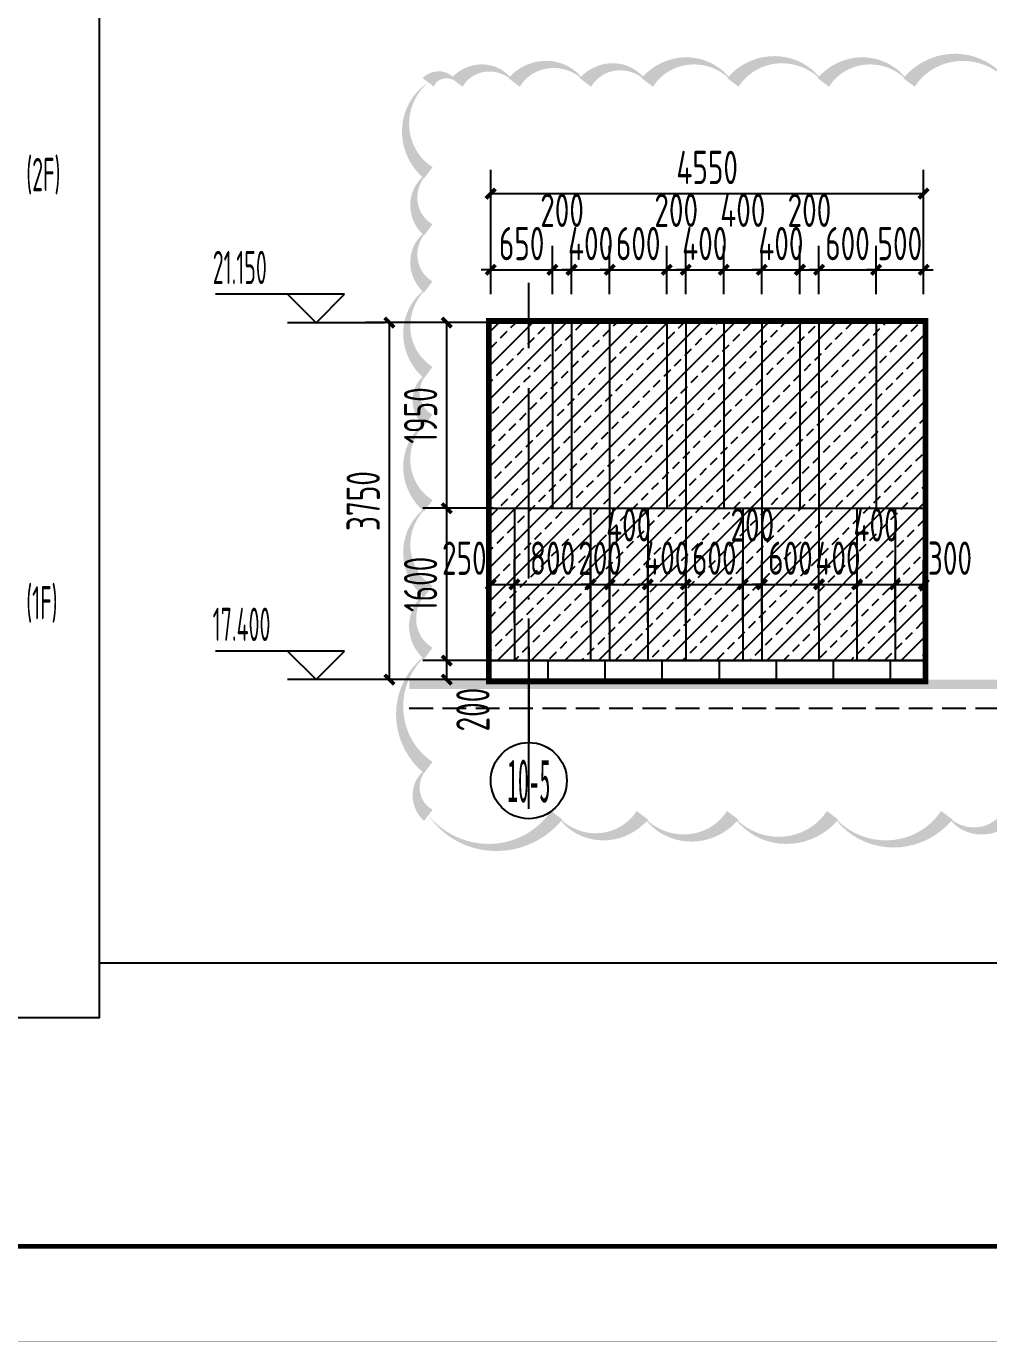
# Model space of a CAD drawing. Extents: x -863035 to 270371, y -8918 to 240488.
# Drawn here: x -256410 to -246295, y 112772 to 126594 of the extents above; entities that cross this region are included whole.
import ezdxf
from ezdxf.enums import TextEntityAlignment as Align

# ---------------------------------------------------------------- set-up
doc = ezdxf.new("R2010")
doc.units = 0
doc.header["$LTSCALE"] = 1000
doc.header["$MEASUREMENT"] = 0
for name, pattern in [('109-34 轴网$0$L1$0$$AUDIT_BAD_LTYPE1', [0]), ('DASH', [0.35, 0.25, -0.1]), ('DOTE', [2.42, 2, -0.2, 0.02, -0.2])]:
    doc.linetypes.add(name, pattern=pattern)
for name, color, linetype in [('01-标注_尺寸', 124, 'Continuous'), ('01-标注_标高', 200, 'Continuous'), ('01-标注_轴线坐标', 132, 'Continuous'), ('02-TEXT_标注', 130, 'Continuous'), ('02-TEXT_轴号', 7, 'Continuous'), ('05-填充_156', 156, 'Continuous'), ('A-C_窗', 140, 'Continuous'), ('A_AXIS-轴线', 36, 'Continuous'), ('AXIS_TEXT', 7, 'Continuous'), ('E-墙面分格', 146, 'Continuous'), ('E-立面轮廓', 241, 'Continuous')]:
    doc.layers.add(name, color=color, linetype=linetype)
doc.layers.add('04-不打印_辅助线', color=165, linetype='Continuous', plot=False)
doc.layers.add('DIM_MODI', color=6, linetype='Continuous', plot=False)
doc.styles.add('_TCH_AXIS', font='STXIHEI.TTF')
doc.styles.add('_TCH_DIM', font='ROS1', dxfattribs={"width": 0.75, "bigfont": 'JD'})
doc.styles.add('_TCH_DIM_T3', font='ROS1', dxfattribs={"width": 0.75, "bigfont": 'JD'})
doc.styles.add('COMPLEX', font='COMPLEX')
doc.dimstyles.new('_TCH_ARCH&&100', dxfattribs={"dimtxt": 350, "dimasz": 100, "dimexe": 250, "dimexo": 300, "dimgap": 100, "dimtad": 1, "dimdec": 0, "dimzin": 0, "dimdsep": 46, "dimtxsty": '_TCH_DIM_T3', "dimblk": 'ARCHTICK', "dimcen": 0.09, "dimclrt": 7, "dimazin": 2, "dimtfac": 1, "dimtdec": 0, "dimtix": 1, "dimtmove": 2, "dimatfit": 3, "dimfxl": 0, "dimtolj": 1, "dimtzin": 0, "dimarcsym": 0})

# ---------------------------------------------------------------- blocks, each defined once
blk = doc.blocks.new('htgrsjuhytj')
at = {"layer": '02-TEXT_标注', "style": '_TCH_DIM', "width": 0.5625}
for s, p in [('(2F)', (56005.2, -18813.3)), ('(1F)', (56005.2, -23313.3))]:
    blk.add_text(s, height=350, dxfattribs=at).set_placement(p)
blk = doc.blocks.new('图框-A1+1-4')
for points, const_width in [([(0, 0), (1051, 0), (1051, 594), (0, 594)], 0.05), ([(976, 584), (25, 584), (25, 10), (976, 10)], 0.5)]:
    blk.add_lwpolyline(points, close=True, dxfattribs=dict(const_width=const_width))
blk = doc.blocks.new('_ArchTick')
at = {"color": 0, "linetype": 'ByBlock', "const_width": 0.4}
blk.add_lwpolyline([(-0.5, -0.5), (0.5, 0.5)], dxfattribs=at)
blk = doc.blocks.new('*D336')
at = {"layer": '01-标注_尺寸', "color": 0, "lineweight": -2, "transparency": 16777216}
for p, q in [((-252100, 123480), (-252844, 123480)), ((-252594, 119730), (-252594, 123480)), ((-252100, 119730), (-252844, 119730))]:
    blk.add_line(p, q, dxfattribs=at)
at = {"layer": 'Defpoints', "color": 0, "transparency": 16777216}
for p in [(-252594, 123480), (-251800, 123480), (-251800, 119730)]:
    blk.add_point(p, dxfattribs=at)
at = {"layer": '01-标注_尺寸', "color": 0, "lineweight": -2, "transparency": 16777216, "xscale": 100, "yscale": 100, "zscale": 100}
for p, rotation in [((-252594, 123480), 90), ((-252594, 119730), 270)]:
    blk.add_blockref('_ArchTick', p, dxfattribs=dict(at, rotation=rotation))
at = {"layer": '01-标注_尺寸', "color": 7, "transparency": 16777216, "insert": (-252869, 121605), "char_height": 350, "attachment_point": 5, "rotation": 90, "style": '_TCH_DIM_T3'}
blk.add_mtext('\\A1;3750', dxfattribs=at)
blk = doc.blocks.new('*D337')
at = {"layer": '01-标注_尺寸', "color": 0, "lineweight": -2, "transparency": 16777216}
for p, q in [((-251498, 119930), (-252241, 119930)), ((-251991, 119730), (-251991, 119930)), ((-251498, 119730), (-252241, 119730))]:
    blk.add_line(p, q, dxfattribs=at)
at = {"layer": 'Defpoints', "color": 0, "transparency": 16777216}
for p in [(-251991, 119930), (-251198, 119930), (-251198, 119730)]:
    blk.add_point(p, dxfattribs=at)
at = {"layer": '01-标注_尺寸', "color": 0, "lineweight": -2, "transparency": 16777216, "xscale": 100, "yscale": 100, "zscale": 100}
for p, rotation in [((-251991, 119930), 90), ((-251991, 119730), 270)]:
    blk.add_blockref('_ArchTick', p, dxfattribs=dict(at, rotation=rotation))
at = {"layer": '01-标注_尺寸', "color": 7, "transparency": 16777216, "insert": (-251716, 119414), "char_height": 350, "attachment_point": 5, "rotation": 90, "style": '_TCH_DIM_T3'}
blk.add_mtext('\\A1;200', dxfattribs=at)
blk = doc.blocks.new('*D338')
at = {"layer": '01-标注_尺寸', "color": 0, "lineweight": -2, "transparency": 16777216}
for p, q in [((-251498, 121530), (-252241, 121530)), ((-251991, 119930), (-251991, 121530)), ((-251498, 119930), (-252241, 119930))]:
    blk.add_line(p, q, dxfattribs=at)
at = {"layer": 'Defpoints', "color": 0, "transparency": 16777216}
for p in [(-251991, 121530), (-251198, 121530), (-251198, 119930)]:
    blk.add_point(p, dxfattribs=at)
at = {"layer": '01-标注_尺寸', "color": 0, "lineweight": -2, "transparency": 16777216, "xscale": 100, "yscale": 100, "zscale": 100}
for p, rotation in [((-251991, 121530), 90), ((-251991, 119930), 270)]:
    blk.add_blockref('_ArchTick', p, dxfattribs=dict(at, rotation=rotation))
at = {"layer": '01-标注_尺寸', "color": 7, "transparency": 16777216, "insert": (-252266, 120730), "char_height": 350, "attachment_point": 5, "rotation": 90, "style": '_TCH_DIM_T3'}
blk.add_mtext('\\A1;1600', dxfattribs=at)
blk = doc.blocks.new('*D339')
at = {"layer": '01-标注_尺寸', "color": 0, "lineweight": -2, "transparency": 16777216}
for p, q in [((-251498, 123480), (-252241, 123480)), ((-251991, 121530), (-251991, 123480)), ((-251498, 121530), (-252241, 121530))]:
    blk.add_line(p, q, dxfattribs=at)
at = {"layer": 'Defpoints', "color": 0, "transparency": 16777216}
for p in [(-251991, 123480), (-251198, 123480), (-251198, 121530)]:
    blk.add_point(p, dxfattribs=at)
at = {"layer": '01-标注_尺寸', "color": 0, "lineweight": -2, "transparency": 16777216, "xscale": 100, "yscale": 100, "zscale": 100}
for p, rotation in [((-251991, 123480), 90), ((-251991, 121530), 270)]:
    blk.add_blockref('_ArchTick', p, dxfattribs=dict(at, rotation=rotation))
at = {"layer": '01-标注_尺寸', "color": 7, "transparency": 16777216, "insert": (-252266, 122505), "char_height": 350, "attachment_point": 5, "rotation": 90, "style": '_TCH_DIM_T3'}
blk.add_mtext('\\A1;1950', dxfattribs=at)
blk = doc.blocks.new('*D433')
at = {"layer": '01-标注_尺寸', "color": 0, "lineweight": -2, "transparency": 16777216}
for p, q in [((-251529, 120330), (-251529, 120980)), ((-251279, 120330), (-251279, 120980)), ((-251529, 120730), (-251279, 120730))]:
    blk.add_line(p, q, dxfattribs=at)
at = {"layer": 'Defpoints', "color": 0, "transparency": 16777216}
for p in [(-251279, 120730), (-251529, 120030), (-251279, 120030)]:
    blk.add_point(p, dxfattribs=at)
at = {"layer": '01-标注_尺寸', "color": 0, "lineweight": -2, "transparency": 16777216, "xscale": 100, "yscale": 100, "zscale": 100, "rotation": 180}
blk.add_blockref('_ArchTick', (-251529, 120730), dxfattribs=at)
at = {"layer": '01-标注_尺寸', "color": 0, "lineweight": -2, "transparency": 16777216, "xscale": 100, "yscale": 100, "zscale": 100}
blk.add_blockref('_ArchTick', (-251279, 120730), dxfattribs=at)
at = {"layer": '01-标注_尺寸', "color": 7, "transparency": 16777216, "insert": (-251806, 121005), "char_height": 350, "attachment_point": 5, "style": '_TCH_DIM_T3'}
blk.add_mtext('\\A1;250', dxfattribs=at)
blk = doc.blocks.new('*D434')
at = {"layer": '01-标注_尺寸', "color": 0, "lineweight": -2, "transparency": 16777216}
for p, q in [((-251279, 120330), (-251279, 120980)), ((-250479, 120330), (-250479, 120980)), ((-251279, 120730), (-250479, 120730))]:
    blk.add_line(p, q, dxfattribs=at)
at = {"layer": 'Defpoints', "color": 0, "transparency": 16777216}
for p in [(-250479, 120730), (-251279, 120030), (-250479, 120030)]:
    blk.add_point(p, dxfattribs=at)
at = {"layer": '01-标注_尺寸', "color": 0, "lineweight": -2, "transparency": 16777216, "xscale": 100, "yscale": 100, "zscale": 100, "rotation": 180}
blk.add_blockref('_ArchTick', (-251279, 120730), dxfattribs=at)
at = {"layer": '01-标注_尺寸', "color": 0, "lineweight": -2, "transparency": 16777216, "xscale": 100, "yscale": 100, "zscale": 100}
blk.add_blockref('_ArchTick', (-250479, 120730), dxfattribs=at)
at = {"layer": '01-标注_尺寸', "color": 7, "transparency": 16777216, "insert": (-250879, 121005), "char_height": 350, "attachment_point": 5, "style": '_TCH_DIM_T3'}
blk.add_mtext('\\A1;800', dxfattribs=at)
blk = doc.blocks.new('*D435')
at = {"layer": '01-标注_尺寸', "color": 0, "lineweight": -2, "transparency": 16777216}
for p, q in [((-250479, 120330), (-250479, 120980)), ((-250279, 120330), (-250279, 120980)), ((-250479, 120730), (-250579, 120730)), ((-250479, 120730), (-250279, 120730)), ((-250279, 120730), (-250179, 120730))]:
    blk.add_line(p, q, dxfattribs=at)
at = {"layer": 'Defpoints', "color": 0, "transparency": 16777216}
for p in [(-250279, 120730), (-250479, 120030), (-250279, 120030)]:
    blk.add_point(p, dxfattribs=at)
at = {"layer": '01-标注_尺寸', "color": 0, "lineweight": -2, "transparency": 16777216, "xscale": 100, "yscale": 100, "zscale": 100}
blk.add_blockref('_ArchTick', (-250479, 120730), dxfattribs=at)
at = {"layer": '01-标注_尺寸', "color": 0, "lineweight": -2, "transparency": 16777216, "xscale": 100, "yscale": 100, "zscale": 100, "rotation": 180}
blk.add_blockref('_ArchTick', (-250279, 120730), dxfattribs=at)
at = {"layer": '01-标注_尺寸', "color": 7, "transparency": 16777216, "insert": (-250379, 121005), "char_height": 350, "attachment_point": 5, "style": '_TCH_DIM_T3'}
blk.add_mtext('\\A1;200', dxfattribs=at)
blk = doc.blocks.new('*D436')
at = {"layer": '01-标注_尺寸', "color": 0, "lineweight": -2, "transparency": 16777216}
for p, q in [((-250279, 120330), (-250279, 120980)), ((-249879, 120330), (-249879, 120980)), ((-250279, 120730), (-249879, 120730))]:
    blk.add_line(p, q, dxfattribs=at)
at = {"layer": 'Defpoints', "color": 0, "transparency": 16777216}
for p in [(-249879, 120730), (-250279, 120030), (-249879, 120030)]:
    blk.add_point(p, dxfattribs=at)
at = {"layer": '01-标注_尺寸', "color": 0, "lineweight": -2, "transparency": 16777216, "xscale": 100, "yscale": 100, "zscale": 100, "rotation": 180}
blk.add_blockref('_ArchTick', (-250279, 120730), dxfattribs=at)
at = {"layer": '01-标注_尺寸', "color": 0, "lineweight": -2, "transparency": 16777216, "xscale": 100, "yscale": 100, "zscale": 100}
blk.add_blockref('_ArchTick', (-249879, 120730), dxfattribs=at)
at = {"layer": '01-标注_尺寸', "color": 7, "transparency": 16777216, "insert": (-250079, 121355), "char_height": 350, "attachment_point": 5, "style": '_TCH_DIM_T3'}
blk.add_mtext('\\A1;400', dxfattribs=at)
blk = doc.blocks.new('*D437')
at = {"layer": '01-标注_尺寸', "color": 0, "lineweight": -2, "transparency": 16777216}
for p, q in [((-249879, 120330), (-249879, 120980)), ((-249479, 120330), (-249479, 120980)), ((-249879, 120730), (-249979, 120730)), ((-249879, 120730), (-249479, 120730)), ((-249479, 120730), (-249379, 120730))]:
    blk.add_line(p, q, dxfattribs=at)
at = {"layer": 'Defpoints', "color": 0, "transparency": 16777216}
for p in [(-249479, 120730), (-249879, 120030), (-249479, 120030)]:
    blk.add_point(p, dxfattribs=at)
at = {"layer": '01-标注_尺寸', "color": 0, "lineweight": -2, "transparency": 16777216, "xscale": 100, "yscale": 100, "zscale": 100}
blk.add_blockref('_ArchTick', (-249879, 120730), dxfattribs=at)
at = {"layer": '01-标注_尺寸', "color": 0, "lineweight": -2, "transparency": 16777216, "xscale": 100, "yscale": 100, "zscale": 100, "rotation": 180}
blk.add_blockref('_ArchTick', (-249479, 120730), dxfattribs=at)
at = {"layer": '01-标注_尺寸', "color": 7, "transparency": 16777216, "insert": (-249679, 121005), "char_height": 350, "attachment_point": 5, "style": '_TCH_DIM_T3'}
blk.add_mtext('\\A1;400', dxfattribs=at)
blk = doc.blocks.new('*D438')
at = {"layer": '01-标注_尺寸', "color": 0, "lineweight": -2, "transparency": 16777216}
for p, q in [((-249479, 120330), (-249479, 120980)), ((-248879, 120330), (-248879, 120980)), ((-249479, 120730), (-249579, 120730)), ((-249479, 120730), (-248879, 120730)), ((-248879, 120730), (-248779, 120730))]:
    blk.add_line(p, q, dxfattribs=at)
at = {"layer": 'Defpoints', "color": 0, "transparency": 16777216}
for p in [(-248879, 120730), (-249479, 120030), (-248879, 120030)]:
    blk.add_point(p, dxfattribs=at)
at = {"layer": '01-标注_尺寸', "color": 0, "lineweight": -2, "transparency": 16777216, "xscale": 100, "yscale": 100, "zscale": 100}
blk.add_blockref('_ArchTick', (-249479, 120730), dxfattribs=at)
at = {"layer": '01-标注_尺寸', "color": 0, "lineweight": -2, "transparency": 16777216, "xscale": 100, "yscale": 100, "zscale": 100, "rotation": 180}
blk.add_blockref('_ArchTick', (-248879, 120730), dxfattribs=at)
at = {"layer": '01-标注_尺寸', "color": 7, "transparency": 16777216, "insert": (-249179, 121005), "char_height": 350, "attachment_point": 5, "style": '_TCH_DIM_T3'}
blk.add_mtext('\\A1;600', dxfattribs=at)
blk = doc.blocks.new('*D439')
at = {"layer": '01-标注_尺寸', "color": 0, "lineweight": -2, "transparency": 16777216}
for p, q in [((-248879, 120330), (-248879, 120980)), ((-248679, 120330), (-248679, 120980)), ((-248879, 120730), (-248679, 120730))]:
    blk.add_line(p, q, dxfattribs=at)
at = {"layer": 'Defpoints', "color": 0, "transparency": 16777216}
for p in [(-248679, 120730), (-248879, 120030), (-248679, 120030)]:
    blk.add_point(p, dxfattribs=at)
at = {"layer": '01-标注_尺寸', "color": 0, "lineweight": -2, "transparency": 16777216, "xscale": 100, "yscale": 100, "zscale": 100, "rotation": 180}
blk.add_blockref('_ArchTick', (-248879, 120730), dxfattribs=at)
at = {"layer": '01-标注_尺寸', "color": 0, "lineweight": -2, "transparency": 16777216, "xscale": 100, "yscale": 100, "zscale": 100}
blk.add_blockref('_ArchTick', (-248679, 120730), dxfattribs=at)
at = {"layer": '01-标注_尺寸', "color": 7, "transparency": 16777216, "insert": (-248779, 121355), "char_height": 350, "attachment_point": 5, "style": '_TCH_DIM_T3'}
blk.add_mtext('\\A1;200', dxfattribs=at)
blk = doc.blocks.new('*D440')
at = {"layer": '01-标注_尺寸', "color": 0, "lineweight": -2, "transparency": 16777216}
for p, q in [((-248679, 120330), (-248679, 120980)), ((-248079, 120330), (-248079, 120980)), ((-248679, 120730), (-248779, 120730)), ((-248679, 120730), (-248079, 120730)), ((-248079, 120730), (-247979, 120730))]:
    blk.add_line(p, q, dxfattribs=at)
at = {"layer": 'Defpoints', "color": 0, "transparency": 16777216}
for p in [(-248079, 120730), (-248679, 120030), (-248079, 120030)]:
    blk.add_point(p, dxfattribs=at)
at = {"layer": '01-标注_尺寸', "color": 0, "lineweight": -2, "transparency": 16777216, "xscale": 100, "yscale": 100, "zscale": 100}
blk.add_blockref('_ArchTick', (-248679, 120730), dxfattribs=at)
at = {"layer": '01-标注_尺寸', "color": 0, "lineweight": -2, "transparency": 16777216, "xscale": 100, "yscale": 100, "zscale": 100, "rotation": 180}
blk.add_blockref('_ArchTick', (-248079, 120730), dxfattribs=at)
at = {"layer": '01-标注_尺寸', "color": 7, "transparency": 16777216, "insert": (-248379, 121005), "char_height": 350, "attachment_point": 5, "style": '_TCH_DIM_T3'}
blk.add_mtext('\\A1;600', dxfattribs=at)
blk = doc.blocks.new('*D441')
at = {"layer": '01-标注_尺寸', "color": 0, "lineweight": -2, "transparency": 16777216}
for p, q in [((-248079, 120330), (-248079, 120980)), ((-247679, 120330), (-247679, 120980)), ((-248079, 120730), (-248179, 120730)), ((-248079, 120730), (-247679, 120730)), ((-247679, 120730), (-247579, 120730))]:
    blk.add_line(p, q, dxfattribs=at)
at = {"layer": 'Defpoints', "color": 0, "transparency": 16777216}
for p in [(-247679, 120730), (-248079, 120030), (-247679, 120030)]:
    blk.add_point(p, dxfattribs=at)
at = {"layer": '01-标注_尺寸', "color": 0, "lineweight": -2, "transparency": 16777216, "xscale": 100, "yscale": 100, "zscale": 100}
blk.add_blockref('_ArchTick', (-248079, 120730), dxfattribs=at)
at = {"layer": '01-标注_尺寸', "color": 0, "lineweight": -2, "transparency": 16777216, "xscale": 100, "yscale": 100, "zscale": 100, "rotation": 180}
blk.add_blockref('_ArchTick', (-247679, 120730), dxfattribs=at)
at = {"layer": '01-标注_尺寸', "color": 7, "transparency": 16777216, "insert": (-247879, 121005), "char_height": 350, "attachment_point": 5, "style": '_TCH_DIM_T3'}
blk.add_mtext('\\A1;400', dxfattribs=at)
blk = doc.blocks.new('*D442')
at = {"layer": '01-标注_尺寸', "color": 0, "lineweight": -2, "transparency": 16777216}
for p, q in [((-247679, 120330), (-247679, 120980)), ((-247279, 120330), (-247279, 120980)), ((-247679, 120730), (-247279, 120730))]:
    blk.add_line(p, q, dxfattribs=at)
at = {"layer": 'Defpoints', "color": 0, "transparency": 16777216}
for p in [(-247279, 120730), (-247679, 120030), (-247279, 120030)]:
    blk.add_point(p, dxfattribs=at)
at = {"layer": '01-标注_尺寸', "color": 0, "lineweight": -2, "transparency": 16777216, "xscale": 100, "yscale": 100, "zscale": 100, "rotation": 180}
blk.add_blockref('_ArchTick', (-247679, 120730), dxfattribs=at)
at = {"layer": '01-标注_尺寸', "color": 0, "lineweight": -2, "transparency": 16777216, "xscale": 100, "yscale": 100, "zscale": 100}
blk.add_blockref('_ArchTick', (-247279, 120730), dxfattribs=at)
at = {"layer": '01-标注_尺寸', "color": 7, "transparency": 16777216, "insert": (-247479, 121355), "char_height": 350, "attachment_point": 5, "style": '_TCH_DIM_T3'}
blk.add_mtext('\\A1;400', dxfattribs=at)
blk = doc.blocks.new('*D443')
at = {"layer": '01-标注_尺寸', "color": 0, "lineweight": -2, "transparency": 16777216}
for p, q in [((-247279, 120330), (-247279, 120980)), ((-246979, 120330), (-246979, 120980)), ((-247279, 120730), (-246979, 120730))]:
    blk.add_line(p, q, dxfattribs=at)
at = {"layer": 'Defpoints', "color": 0, "transparency": 16777216}
for p in [(-246979, 120730), (-247279, 120030), (-246979, 120030)]:
    blk.add_point(p, dxfattribs=at)
at = {"layer": '01-标注_尺寸', "color": 0, "lineweight": -2, "transparency": 16777216, "xscale": 100, "yscale": 100, "zscale": 100, "rotation": 180}
blk.add_blockref('_ArchTick', (-247279, 120730), dxfattribs=at)
at = {"layer": '01-标注_尺寸', "color": 0, "lineweight": -2, "transparency": 16777216, "xscale": 100, "yscale": 100, "zscale": 100}
blk.add_blockref('_ArchTick', (-246979, 120730), dxfattribs=at)
at = {"layer": '01-标注_尺寸', "color": 7, "transparency": 16777216, "insert": (-246702, 121005), "char_height": 350, "attachment_point": 5, "style": '_TCH_DIM_T3'}
blk.add_mtext('\\A1;300', dxfattribs=at)
blk = doc.blocks.new('*D555')
at = {"layer": '01-标注_尺寸', "color": 0, "lineweight": -2, "transparency": 16777216}
for p, q in [((-251529, 124080), (-251529, 125086)), ((-246979, 124080), (-246979, 125086)), ((-251529, 124836), (-246979, 124836))]:
    blk.add_line(p, q, dxfattribs=at)
at = {"layer": 'Defpoints', "color": 0, "transparency": 16777216}
for p in [(-246979, 124836), (-251529, 123780), (-246979, 123780)]:
    blk.add_point(p, dxfattribs=at)
at = {"layer": '01-标注_尺寸', "color": 0, "lineweight": -2, "transparency": 16777216, "xscale": 100, "yscale": 100, "zscale": 100, "rotation": 180}
blk.add_blockref('_ArchTick', (-251529, 124836), dxfattribs=at)
at = {"layer": '01-标注_尺寸', "color": 0, "lineweight": -2, "transparency": 16777216, "xscale": 100, "yscale": 100, "zscale": 100}
blk.add_blockref('_ArchTick', (-246979, 124836), dxfattribs=at)
at = {"layer": '01-标注_尺寸', "color": 7, "transparency": 16777216, "insert": (-249254, 125111), "char_height": 350, "attachment_point": 5, "style": '_TCH_DIM_T3'}
blk.add_mtext('\\A1;4550', dxfattribs=at)
blk = doc.blocks.new('*D556')
at = {"layer": '01-标注_尺寸', "color": 0, "lineweight": -2, "transparency": 16777216}
for p, q in [((-251529, 123780), (-251529, 124286)), ((-250879, 123780), (-250879, 124286)), ((-251529, 124036), (-251629, 124036)), ((-251529, 124036), (-250879, 124036)), ((-250879, 124036), (-250779, 124036))]:
    blk.add_line(p, q, dxfattribs=at)
at = {"layer": 'Defpoints', "color": 0, "transparency": 16777216}
for p in [(-250879, 124036), (-251529, 123480), (-250879, 123480)]:
    blk.add_point(p, dxfattribs=at)
at = {"layer": '01-标注_尺寸', "color": 0, "lineweight": -2, "transparency": 16777216, "xscale": 100, "yscale": 100, "zscale": 100}
blk.add_blockref('_ArchTick', (-251529, 124036), dxfattribs=at)
at = {"layer": '01-标注_尺寸', "color": 0, "lineweight": -2, "transparency": 16777216, "xscale": 100, "yscale": 100, "zscale": 100, "rotation": 180}
blk.add_blockref('_ArchTick', (-250879, 124036), dxfattribs=at)
at = {"layer": '01-标注_尺寸', "color": 7, "transparency": 16777216, "insert": (-251204, 124311), "char_height": 350, "attachment_point": 5, "style": '_TCH_DIM_T3'}
blk.add_mtext('\\A1;650', dxfattribs=at)
blk = doc.blocks.new('*D557')
at = {"layer": '01-标注_尺寸', "color": 0, "lineweight": -2, "transparency": 16777216}
for p, q in [((-250879, 123780), (-250879, 124286)), ((-250679, 123780), (-250679, 124286)), ((-250879, 124036), (-250679, 124036))]:
    blk.add_line(p, q, dxfattribs=at)
at = {"layer": 'Defpoints', "color": 0, "transparency": 16777216}
for p in [(-250679, 124036), (-250879, 123480), (-250679, 123480)]:
    blk.add_point(p, dxfattribs=at)
at = {"layer": '01-标注_尺寸', "color": 0, "lineweight": -2, "transparency": 16777216, "xscale": 100, "yscale": 100, "zscale": 100, "rotation": 180}
blk.add_blockref('_ArchTick', (-250879, 124036), dxfattribs=at)
at = {"layer": '01-标注_尺寸', "color": 0, "lineweight": -2, "transparency": 16777216, "xscale": 100, "yscale": 100, "zscale": 100}
blk.add_blockref('_ArchTick', (-250679, 124036), dxfattribs=at)
at = {"layer": '01-标注_尺寸', "color": 7, "transparency": 16777216, "insert": (-250779, 124661), "char_height": 350, "attachment_point": 5, "style": '_TCH_DIM_T3'}
blk.add_mtext('\\A1;200', dxfattribs=at)
blk = doc.blocks.new('*D558')
at = {"layer": '01-标注_尺寸', "color": 0, "lineweight": -2, "transparency": 16777216}
for p, q in [((-250679, 123780), (-250679, 124286)), ((-250279, 123780), (-250279, 124286)), ((-250679, 124036), (-250779, 124036)), ((-250679, 124036), (-250279, 124036)), ((-250279, 124036), (-250179, 124036))]:
    blk.add_line(p, q, dxfattribs=at)
at = {"layer": 'Defpoints', "color": 0, "transparency": 16777216}
for p in [(-250279, 124036), (-250679, 123480), (-250279, 123480)]:
    blk.add_point(p, dxfattribs=at)
at = {"layer": '01-标注_尺寸', "color": 0, "lineweight": -2, "transparency": 16777216, "xscale": 100, "yscale": 100, "zscale": 100}
blk.add_blockref('_ArchTick', (-250679, 124036), dxfattribs=at)
at = {"layer": '01-标注_尺寸', "color": 0, "lineweight": -2, "transparency": 16777216, "xscale": 100, "yscale": 100, "zscale": 100, "rotation": 180}
blk.add_blockref('_ArchTick', (-250279, 124036), dxfattribs=at)
at = {"layer": '01-标注_尺寸', "color": 7, "transparency": 16777216, "insert": (-250479, 124311), "char_height": 350, "attachment_point": 5, "style": '_TCH_DIM_T3'}
blk.add_mtext('\\A1;400', dxfattribs=at)
blk = doc.blocks.new('*D559')
at = {"layer": '01-标注_尺寸', "color": 0, "lineweight": -2, "transparency": 16777216}
for p, q in [((-250279, 123780), (-250279, 124286)), ((-249679, 123780), (-249679, 124286)), ((-250279, 124036), (-250379, 124036)), ((-250279, 124036), (-249679, 124036)), ((-249679, 124036), (-249579, 124036))]:
    blk.add_line(p, q, dxfattribs=at)
at = {"layer": 'Defpoints', "color": 0, "transparency": 16777216}
for p in [(-249679, 124036), (-250279, 123480), (-249679, 123480)]:
    blk.add_point(p, dxfattribs=at)
at = {"layer": '01-标注_尺寸', "color": 0, "lineweight": -2, "transparency": 16777216, "xscale": 100, "yscale": 100, "zscale": 100}
blk.add_blockref('_ArchTick', (-250279, 124036), dxfattribs=at)
at = {"layer": '01-标注_尺寸', "color": 0, "lineweight": -2, "transparency": 16777216, "xscale": 100, "yscale": 100, "zscale": 100, "rotation": 180}
blk.add_blockref('_ArchTick', (-249679, 124036), dxfattribs=at)
at = {"layer": '01-标注_尺寸', "color": 7, "transparency": 16777216, "insert": (-249979, 124311), "char_height": 350, "attachment_point": 5, "style": '_TCH_DIM_T3'}
blk.add_mtext('\\A1;600', dxfattribs=at)
blk = doc.blocks.new('*D560')
at = {"layer": '01-标注_尺寸', "color": 0, "lineweight": -2, "transparency": 16777216}
for p, q in [((-249679, 123780), (-249679, 124286)), ((-249479, 123780), (-249479, 124286)), ((-249679, 124036), (-249479, 124036))]:
    blk.add_line(p, q, dxfattribs=at)
at = {"layer": 'Defpoints', "color": 0, "transparency": 16777216}
for p in [(-249479, 124036), (-249679, 123480), (-249479, 123480)]:
    blk.add_point(p, dxfattribs=at)
at = {"layer": '01-标注_尺寸', "color": 0, "lineweight": -2, "transparency": 16777216, "xscale": 100, "yscale": 100, "zscale": 100, "rotation": 180}
blk.add_blockref('_ArchTick', (-249679, 124036), dxfattribs=at)
at = {"layer": '01-标注_尺寸', "color": 0, "lineweight": -2, "transparency": 16777216, "xscale": 100, "yscale": 100, "zscale": 100}
blk.add_blockref('_ArchTick', (-249479, 124036), dxfattribs=at)
at = {"layer": '01-标注_尺寸', "color": 7, "transparency": 16777216, "insert": (-249579, 124661), "char_height": 350, "attachment_point": 5, "style": '_TCH_DIM_T3'}
blk.add_mtext('\\A1;200', dxfattribs=at)
blk = doc.blocks.new('*D561')
at = {"layer": '01-标注_尺寸', "color": 0, "lineweight": -2, "transparency": 16777216}
for p, q in [((-249479, 123780), (-249479, 124286)), ((-249079, 123780), (-249079, 124286)), ((-249479, 124036), (-249579, 124036)), ((-249479, 124036), (-249079, 124036)), ((-249079, 124036), (-248979, 124036))]:
    blk.add_line(p, q, dxfattribs=at)
at = {"layer": 'Defpoints', "color": 0, "transparency": 16777216}
for p in [(-249079, 124036), (-249479, 123480), (-249079, 123480)]:
    blk.add_point(p, dxfattribs=at)
at = {"layer": '01-标注_尺寸', "color": 0, "lineweight": -2, "transparency": 16777216, "xscale": 100, "yscale": 100, "zscale": 100}
blk.add_blockref('_ArchTick', (-249479, 124036), dxfattribs=at)
at = {"layer": '01-标注_尺寸', "color": 0, "lineweight": -2, "transparency": 16777216, "xscale": 100, "yscale": 100, "zscale": 100, "rotation": 180}
blk.add_blockref('_ArchTick', (-249079, 124036), dxfattribs=at)
at = {"layer": '01-标注_尺寸', "color": 7, "transparency": 16777216, "insert": (-249279, 124311), "char_height": 350, "attachment_point": 5, "style": '_TCH_DIM_T3'}
blk.add_mtext('\\A1;400', dxfattribs=at)
blk = doc.blocks.new('*D562')
at = {"layer": '01-标注_尺寸', "color": 0, "lineweight": -2, "transparency": 16777216}
for p, q in [((-249079, 123780), (-249079, 124286)), ((-248679, 123780), (-248679, 124286)), ((-249079, 124036), (-248679, 124036))]:
    blk.add_line(p, q, dxfattribs=at)
at = {"layer": 'Defpoints', "color": 0, "transparency": 16777216}
for p in [(-248679, 124036), (-249079, 123480), (-248679, 123480)]:
    blk.add_point(p, dxfattribs=at)
at = {"layer": '01-标注_尺寸', "color": 0, "lineweight": -2, "transparency": 16777216, "xscale": 100, "yscale": 100, "zscale": 100, "rotation": 180}
blk.add_blockref('_ArchTick', (-249079, 124036), dxfattribs=at)
at = {"layer": '01-标注_尺寸', "color": 0, "lineweight": -2, "transparency": 16777216, "xscale": 100, "yscale": 100, "zscale": 100}
blk.add_blockref('_ArchTick', (-248679, 124036), dxfattribs=at)
at = {"layer": '01-标注_尺寸', "color": 7, "transparency": 16777216, "insert": (-248879, 124661), "char_height": 350, "attachment_point": 5, "style": '_TCH_DIM_T3'}
blk.add_mtext('\\A1;400', dxfattribs=at)
blk = doc.blocks.new('*D563')
at = {"layer": '01-标注_尺寸', "color": 0, "lineweight": -2, "transparency": 16777216}
for p, q in [((-248679, 123780), (-248679, 124286)), ((-248279, 123780), (-248279, 124286)), ((-248679, 124036), (-248779, 124036)), ((-248679, 124036), (-248279, 124036)), ((-248279, 124036), (-248179, 124036))]:
    blk.add_line(p, q, dxfattribs=at)
at = {"layer": 'Defpoints', "color": 0, "transparency": 16777216}
for p in [(-248279, 124036), (-248679, 123480), (-248279, 123480)]:
    blk.add_point(p, dxfattribs=at)
at = {"layer": '01-标注_尺寸', "color": 0, "lineweight": -2, "transparency": 16777216, "xscale": 100, "yscale": 100, "zscale": 100}
blk.add_blockref('_ArchTick', (-248679, 124036), dxfattribs=at)
at = {"layer": '01-标注_尺寸', "color": 0, "lineweight": -2, "transparency": 16777216, "xscale": 100, "yscale": 100, "zscale": 100, "rotation": 180}
blk.add_blockref('_ArchTick', (-248279, 124036), dxfattribs=at)
at = {"layer": '01-标注_尺寸', "color": 7, "transparency": 16777216, "insert": (-248479, 124311), "char_height": 350, "attachment_point": 5, "style": '_TCH_DIM_T3'}
blk.add_mtext('\\A1;400', dxfattribs=at)
blk = doc.blocks.new('*D564')
at = {"layer": '01-标注_尺寸', "color": 0, "lineweight": -2, "transparency": 16777216}
for p, q in [((-248279, 123780), (-248279, 124286)), ((-248079, 123780), (-248079, 124286)), ((-248279, 124036), (-248079, 124036))]:
    blk.add_line(p, q, dxfattribs=at)
at = {"layer": 'Defpoints', "color": 0, "transparency": 16777216}
for p in [(-248079, 124036), (-248279, 123480), (-248079, 123480)]:
    blk.add_point(p, dxfattribs=at)
at = {"layer": '01-标注_尺寸', "color": 0, "lineweight": -2, "transparency": 16777216, "xscale": 100, "yscale": 100, "zscale": 100, "rotation": 180}
blk.add_blockref('_ArchTick', (-248279, 124036), dxfattribs=at)
at = {"layer": '01-标注_尺寸', "color": 0, "lineweight": -2, "transparency": 16777216, "xscale": 100, "yscale": 100, "zscale": 100}
blk.add_blockref('_ArchTick', (-248079, 124036), dxfattribs=at)
at = {"layer": '01-标注_尺寸', "color": 7, "transparency": 16777216, "insert": (-248179, 124661), "char_height": 350, "attachment_point": 5, "style": '_TCH_DIM_T3'}
blk.add_mtext('\\A1;200', dxfattribs=at)
blk = doc.blocks.new('*D565')
at = {"layer": '01-标注_尺寸', "color": 0, "lineweight": -2, "transparency": 16777216}
for p, q in [((-248079, 123780), (-248079, 124286)), ((-247479, 123780), (-247479, 124286)), ((-248079, 124036), (-248179, 124036)), ((-248079, 124036), (-247479, 124036)), ((-247479, 124036), (-247379, 124036))]:
    blk.add_line(p, q, dxfattribs=at)
at = {"layer": 'Defpoints', "color": 0, "transparency": 16777216}
for p in [(-247479, 124036), (-248079, 123480), (-247479, 123480)]:
    blk.add_point(p, dxfattribs=at)
at = {"layer": '01-标注_尺寸', "color": 0, "lineweight": -2, "transparency": 16777216, "xscale": 100, "yscale": 100, "zscale": 100}
blk.add_blockref('_ArchTick', (-248079, 124036), dxfattribs=at)
at = {"layer": '01-标注_尺寸', "color": 0, "lineweight": -2, "transparency": 16777216, "xscale": 100, "yscale": 100, "zscale": 100, "rotation": 180}
blk.add_blockref('_ArchTick', (-247479, 124036), dxfattribs=at)
at = {"layer": '01-标注_尺寸', "color": 7, "transparency": 16777216, "insert": (-247779, 124311), "char_height": 350, "attachment_point": 5, "style": '_TCH_DIM_T3'}
blk.add_mtext('\\A1;600', dxfattribs=at)
blk = doc.blocks.new('*D566')
at = {"layer": '01-标注_尺寸', "color": 0, "lineweight": -2, "transparency": 16777216}
for p, q in [((-247479, 123780), (-247479, 124286)), ((-246979, 123780), (-246979, 124286)), ((-247479, 124036), (-247579, 124036)), ((-247479, 124036), (-246979, 124036)), ((-246979, 124036), (-246879, 124036))]:
    blk.add_line(p, q, dxfattribs=at)
at = {"layer": 'Defpoints', "color": 0, "transparency": 16777216}
for p in [(-246979, 124036), (-247479, 123480), (-246979, 123480)]:
    blk.add_point(p, dxfattribs=at)
at = {"layer": '01-标注_尺寸', "color": 0, "lineweight": -2, "transparency": 16777216, "xscale": 100, "yscale": 100, "zscale": 100}
blk.add_blockref('_ArchTick', (-247479, 124036), dxfattribs=at)
at = {"layer": '01-标注_尺寸', "color": 0, "lineweight": -2, "transparency": 16777216, "xscale": 100, "yscale": 100, "zscale": 100, "rotation": 180}
blk.add_blockref('_ArchTick', (-246979, 124036), dxfattribs=at)
at = {"layer": '01-标注_尺寸', "color": 7, "transparency": 16777216, "insert": (-247229, 124311), "char_height": 350, "attachment_point": 5, "style": '_TCH_DIM_T3'}
blk.add_mtext('\\A1;500', dxfattribs=at)
blk = doc.blocks.new('_AXISO')
blk.add_circle((0, 0), 0.5)
at = {"layer": 'AXIS_TEXT', "style": 'COMPLEX', "width": 1.041667}
blk.add_attdef('A', text='', height=0.56, dxfattribs=at).set_placement((-0.25, -0.28), (0.25, -0.28), align=Align.FIT)

msp = doc.modelspace()

# ---------------------------------------------------------------- hatches: boundary and pattern name
at = {"layer": '05-填充_156'}
h = msp.add_hatch(dxfattribs=at)
h.set_pattern_fill('天然石材', color=256, scale=50)
h.set_pattern_definition([(45, (-506844.91, 279613.55), (-176.77677, 176.77677), []), (45, (-506757.98, 279523.8), (-176.77677, 176.77677), [98.68425, -56.391])])
h.paths.add_polyline_path([(-246979.2, 119929.8), (-251529.2, 119929.8), (-251529.2, 123479.8), (-246979.2, 123479.8)])

# ---------------------------------------------------------------- linework, layer by layer
at = {"layer": '01-标注_标高'}
for p, q in [((-253064.1, 123779.8), (-254420.7, 123779.8)), ((-253364.1, 123479.8), (-253664.1, 123779.8)), ((-253364.1, 123479.8), (-253064.1, 123779.8)), ((-252643.8, 123479.8), (-253664.1, 123479.8)), ((-253064.1, 120029.8), (-254420.7, 120029.8)), ((-253364.1, 119729.8), (-253664.1, 120029.8)), ((-253364.1, 119729.8), (-253064.1, 120029.8)), ((-252643.8, 119729.8), (-253664.1, 119729.8))]:
    msp.add_line(p, q, dxfattribs=at)
at = {"layer": '01-标注_轴线坐标'}
msp.add_line((-251129.2, 120067.8), (-251129.2, 119067.8), dxfattribs=at)
at = {"layer": '04-不打印_辅助线'}
msp.add_lwpolyline([(-312416, 143674.5), (-255645.6, 143674.5), (-255645.6, 116174.5), (-312416, 116174.5)], close=True, dxfattribs=at)
at = {"layer": 'A-C_窗', "linetype": '109-34 轴网$0$L1$0$$AUDIT_BAD_LTYPE1'}
msp.add_line((-249929.2, 119929.8), (-246979.2, 119929.8), dxfattribs=at)
at = {"layer": 'A-C_窗', "linetype": 'DASH'}
msp.add_line((-252385.2, 119429.8), (-233660.1, 119429.8), dxfattribs=at)
at = {"layer": 'A-C_窗'}
for points in [[(-246979.2, 119929.8), (-251529.2, 119929.8), (-251529.2, 123479.8), (-246979.2, 123479.8)], [(-251529.2, 119929.8), (-246979.2, 119929.8), (-246979.2, 119729.8), (-251529.2, 119729.8)]]:
    msp.add_lwpolyline(points, close=True, dxfattribs=at)
at = {"layer": 'A_AXIS-轴线', "linetype": 'DOTE'}
msp.add_lwpolyline([(-251129.2, 118371.9), (-251129.2, 123897.6)], dxfattribs=at)
at = {"layer": 'DIM_MODI'}
msp.add_lwpolyline([(-246083.2, 126004.6, 0, 150, 0.5), (-247133.2, 126004.6, 0, 150, 0.5), (-248033.2, 126004.6, 0, 150, 0.5), (-248983.2, 126004.6, 0, 150, 0.5), (-249883.2, 126004.6, 0, 150, 0.5), (-250533.2, 126004.6, 0, 150, 0.5), (-251283.2, 126004.6, 0, 150, 0.5), (-251883.2, 126004.6, 0, 150, 0.5), (-252185.1, 126004.6, 0, 150, 0.5), (-252185.1, 125054.6, 0, 150, 0.5), (-252185.1, 124454.6, 0, 150, 0.5), (-252185.1, 123854.6, 0, 150, 0.5), (-252185.1, 122954.6, 0, 150, 0.5), (-252185.1, 122454.6, 0, 150, 0.5), (-252185.1, 121554.6, 0, 150, 0.5), (-252185.1, 120654.6, 0, 150, 0.5), (-252185.1, 120004.6, 0, 150, 0.5), (-252185.1, 118804.6, 0, 150, 0.5), (-252185.1, 118303.5, 0, 150, 0.5), (-250835.1, 118303.5, 0, 150, 0.5), (-249935.1, 118303.5, 0, 150, 0.5), (-248985.1, 118303.5, 0, 150, 0.5), (-247935.1, 118303.5, 0, 150, 0.5), (-246735.1, 118303.5, 0, 150, 0.5), (-246083.2, 118303.5, 0, 150, 0.5)], format="xyseb", dxfattribs=at)
at = {"layer": 'E-墙面分格'}
for p, q in [((-250879.2, 123479.8), (-250879.2, 121529.8)), ((-250679.2, 123479.8), (-250679.2, 121529.8)), ((-250279.2, 123479.8), (-250279.2, 121529.8)), ((-249679.2, 123479.8), (-249679.2, 121529.8)), ((-249479.2, 123479.8), (-249479.2, 121529.8)), ((-249079.2, 123479.8), (-249079.2, 121529.8)), ((-248679.2, 123479.8), (-248679.2, 121529.8)), ((-248279.2, 123479.8), (-248279.2, 121529.8)), ((-248079.2, 123479.8), (-248079.2, 121529.8)), ((-247479.2, 123479.8), (-247479.2, 121529.8)), ((-251529.2, 121529.8), (-246979.2, 121529.8)), ((-251279.2, 121529.8), (-251279.2, 119929.8)), ((-250479.2, 121529.8), (-250479.2, 119929.8)), ((-250279.2, 121529.8), (-250279.2, 119929.8)), ((-249879.2, 121529.8), (-249879.2, 119929.8)), ((-249479.2, 121529.8), (-249479.2, 119929.8)), ((-248879.2, 121529.8), (-248879.2, 119929.8)), ((-248679.2, 121529.8), (-248679.2, 119929.8)), ((-248079.2, 121529.8), (-248079.2, 120929.8)), ((-247679.2, 121529.8), (-247679.2, 119929.8)), ((-247279.2, 121529.8), (-247279.2, 119929.8)), ((-248079.2, 120329.8), (-248079.2, 119929.8)), ((-250929.2, 119929.8), (-250929.2, 119729.8)), ((-250329.2, 119929.8), (-250329.2, 119729.8)), ((-249729.2, 119929.8), (-249729.2, 119729.8)), ((-249129.2, 119929.8), (-249129.2, 119729.8)), ((-248529.2, 119929.8), (-248529.2, 119729.8)), ((-247929.2, 119929.8), (-247929.2, 119729.8)), ((-247329.2, 119929.8), (-247329.2, 119729.8))]:
    msp.add_line(p, q, dxfattribs=at)
at = {"layer": 'E-立面轮廓', "const_width": 50}
msp.add_lwpolyline([(-251554.2, 123504.8), (-246954.2, 123504.8), (-246954.2, 119704.8), (-251554.2, 119704.8)], close=True, dxfattribs=at)
at = {"layer": 'E-立面轮廓', "const_width": 100}
msp.add_lwpolyline([(-252385.2, 119679.8), (-233660.1, 119679.8)], dxfattribs=at)

# ---------------------------------------------------------------- block references
at = {"layer": '01-标注_轴线坐标'}
ref = msp.add_blockref('_AXISO', (-251129.2, 118667.8), dxfattribs=dict(at, xscale=800, yscale=800, zscale=800))
ref.add_attrib('A', '10-5', dxfattribs={"layer": '02-TEXT_轴号', "height": 452.55, "style": '_TCH_AXIS', "width": 0.374624}).set_placement((-251355.4, 118441.5), (-250902.9, 118441.5), align=Align.FIT)

# ---------------------------------------------------------------- texts
at = {"layer": '02-TEXT_标注', "style": '_TCH_DIM', "width": 0.5625}
for s, p in [('21.150', (-254450.7, 123884.8)), ('17.400', (-254450.7, 120134.8))]:
    msp.add_text(s, height=350, dxfattribs=at).set_placement(p)

# ---------------------------------------------------------------- dimensions: what is measured, and where the dimension line sits
at = {"layer": '01-标注_尺寸'}
for p1, p2, distance, picture, middle in [((-251529.2, 123779.8), (-246979.2, 123779.8), 1056.1, '*D555', (-249254.2, 125110.9)), ((-251529.2, 123479.8), (-250879.2, 123479.8), 556.1, '*D556', (-251204.2, 124310.9)), ((-250679.2, 123479.8), (-250279.2, 123479.8), 556.1, '*D558', (-250479.2, 124310.9)), ((-250279.2, 123479.8), (-249679.2, 123479.8), 556.1, '*D559', (-249979.2, 124310.9)), ((-249479.2, 123479.8), (-249079.2, 123479.8), 556.1, '*D561', (-249279.2, 124310.9)), ((-248679.2, 123479.8), (-248279.2, 123479.8), 556.1, '*D563', (-248479.2, 124310.9)), ((-248079.2, 123479.8), (-247479.2, 123479.8), 556.1, '*D565', (-247779.2, 124310.9)), ((-247479.2, 123479.8), (-246979.2, 123479.8), 556.1, '*D566', (-247229.2, 124310.9)), ((-251800.1, 119729.8), (-251800.1, 123479.8), 793.4, '*D336', (-252868.5, 121604.8)), ((-251197.8, 121529.8), (-251197.8, 123479.8), 793.4, '*D339', (-252266.2, 122504.8)), ((-251197.8, 119929.8), (-251197.8, 121529.8), 793.4, '*D338', (-252266.2, 120729.8)), ((-251279.2, 120029.8), (-250479.2, 120029.8), 700, '*D434', (-250879.2, 121004.8)), ((-250479.2, 120029.8), (-250279.2, 120029.8), 700, '*D435', (-250379.2, 121004.8)), ((-249879.2, 120029.8), (-249479.2, 120029.8), 700, '*D437', (-249679.2, 121004.8)), ((-249479.2, 120029.8), (-248879.2, 120029.8), 700, '*D438', (-249179.2, 121004.8)), ((-248679.2, 120029.8), (-248079.2, 120029.8), 700, '*D440', (-248379.2, 121004.8)), ((-248079.2, 120029.8), (-247679.2, 120029.8), 700, '*D441', (-247879.2, 121004.8))]:
    dim = msp.add_aligned_dim(p1=p1, p2=p2, distance=distance, dimstyle='_TCH_ARCH&&100', dxfattribs=at)
    dim.commit()
    dim.dimension.update_dxf_attribs({"geometry": picture, "text_midpoint": middle})
for base, p1, p2, angle, picture, middle in [((-250679.2, 124035.9), (-250879.2, 123479.8), (-250679.2, 123479.8), 0, '*D557', (-250779.2, 124660.9)), ((-249479.2, 124035.9), (-249679.2, 123479.8), (-249479.2, 123479.8), 0, '*D560', (-249579.2, 124660.9)), ((-248679.2, 124035.9), (-249079.2, 123479.8), (-248679.2, 123479.8), 0, '*D562', (-248879.2, 124660.9)), ((-248079.2, 124035.9), (-248279.2, 123479.8), (-248079.2, 123479.8), 0, '*D564', (-248179.2, 124660.9)), ((-249879.2, 120729.8), (-250279.2, 120029.8), (-249879.2, 120029.8), 0, '*D436', (-250079.2, 121354.8)), ((-248679.2, 120729.8), (-248879.2, 120029.8), (-248679.2, 120029.8), 360, '*D439', (-248779.2, 121354.8)), ((-247279.2, 120729.8), (-247679.2, 120029.8), (-247279.2, 120029.8), 0, '*D442', (-247479.2, 121354.8)), ((-251279.2, 120729.8), (-251529.2, 120029.8), (-251279.2, 120029.8), 0, '*D433', (-251806.3, 121004.8)), ((-246979.2, 120729.8), (-247279.2, 120029.8), (-246979.2, 120029.8), 0, '*D443', (-246702, 121004.8)), ((-251991.2, 119929.8), (-251197.8, 119729.8), (-251197.8, 119929.8), 90, '*D337', (-251716.2, 119413.8))]:
    dim = msp.add_linear_dim(base=base, p1=p1, p2=p2, angle=angle, dimstyle='_TCH_ARCH&&100', dxfattribs=at)
    dim.commit()
    dim.dimension.update_dxf_attribs({"geometry": picture, "text_midpoint": middle, "dimtype": 161})

# ---------------------------------------------------------------- next in the draw order: block references
msp.add_blockref('htgrsjuhytj', (-312416, 143674.5))

# ---------------------------------------------------------------- next in the draw order: linework, layer by layer
at = {"layer": '04-不打印_辅助线'}
msp.add_lwpolyline([(-230015.6, 143892.3), (-255645.6, 143892.3), (-255645.6, 116752.5), (-230015.6, 116752.5)], close=True, dxfattribs=at)

# ---------------------------------------------------------------- next in the draw order: block references
at = {"xscale": 100, "yscale": 100, "zscale": 100}
msp.add_blockref('图框-A1+1-4', (-314916, 112774.5), dxfattribs=at)

doc.saveas('drawing.dxf')
